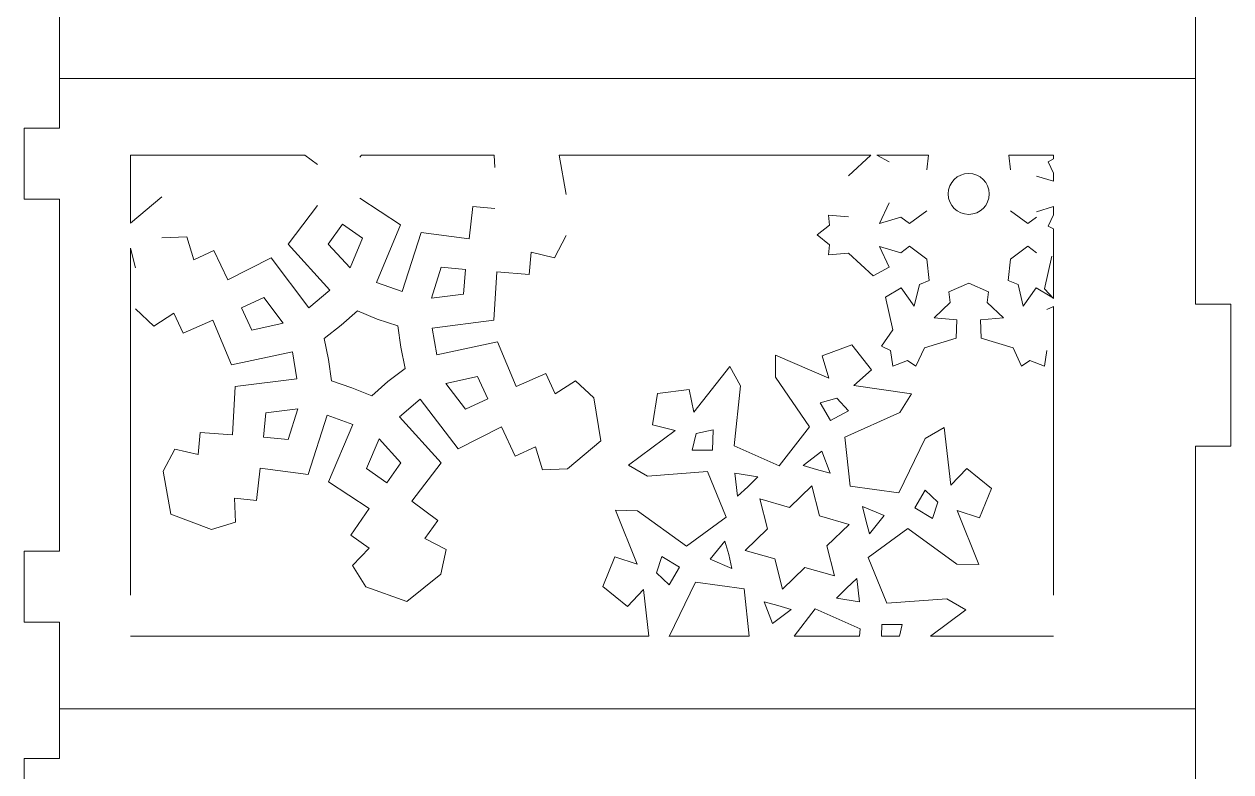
# Model space of a CAD drawing. Header units: centimetres. Extents: x -23 to 23, y -30.7 to 30.7.
# Drawn here: x -0.02 to 20.38, y 0.25 to 12.89 of the extents above; entities that cross this region are included whole.
import ezdxf

# ---------------------------------------------------------------- set-up
doc = ezdxf.new("R2010")
doc.units = ezdxf.units.CM
doc.header["$MEASUREMENT"] = 0
doc.layers.add('layer 1', color=7, linetype='Continuous')

msp = doc.modelspace()

# ---------------------------------------------------------------- linework, layer by layer
at = {"layer": 'layer 1', "color": 1, "lineweight": 9}
for points in [[(19.77875, 8.15784), (19.77875, 8.15784), (19.77875, 16.4149), (19.77875, 16.4149)], [(0.58044, 11.13358), (0.58044, 11.13358), (0.58044, 13.43916), (0.58044, 13.43916)], [(19.77875, 11.97254), (19.77875, 11.97254), (0.58044, 11.97254), (0.58044, 11.97254)], [(-0.01952, 11.13358), (-0.01952, 11.13358), (-0.01952, 9.93367), (-0.01952, 9.93367)], [(-0.01952, 11.13358), (-0.01952, 11.13358), (0.58044, 11.13358), (0.58044, 11.13358)], [(1.78033, 9.52956), (1.78033, 9.52956), (1.78033, 10.67762), (1.78033, 10.67762)], [(1.78033, 10.67762), (1.78033, 10.67762), (4.72412, 10.67762), (4.72412, 10.67762)], [(4.72411, 10.67762), (4.72411, 10.67762), (4.93972, 10.51995), (4.93972, 10.51995)], [(5.68198, 10.67762), (5.68198, 10.67762), (5.65779, 10.64238), (5.65779, 10.64238)], [(5.68198, 10.67762), (5.68198, 10.67762), (7.92721, 10.67762), (7.92721, 10.67762)], [(7.92721, 10.67762), (7.92721, 10.67762), (7.93747, 10.4685), (7.93747, 10.4685)], [(9.02391, 10.67762), (9.02391, 10.67762), (14.29071, 10.67762), (14.29071, 10.67762)], [(9.02391, 10.67762), (9.02391, 10.67762), (9.14311, 10.01131), (9.14311, 10.01131)], [(13.91714, 10.3283), (13.91714, 10.3283), (14.29072, 10.6776), (14.29072, 10.6776)], [(14.39593, 10.67762), (14.39593, 10.67762), (15.2679, 10.67762), (15.2679, 10.67762)], [(14.39593, 10.67762), (14.39593, 10.67762), (14.60269, 10.56483), (14.60269, 10.56483)], [(15.26791, 10.67762), (15.26791, 10.67762), (15.2383, 10.4313), (15.2383, 10.4313)], [(16.62621, 10.67762), (16.62621, 10.67762), (17.37895, 10.67762), (17.37895, 10.67762)], [(16.62621, 10.67762), (16.62621, 10.67762), (16.65583, 10.4313), (16.65583, 10.4313)], [(17.37897, 10.61258), (17.37897, 10.61258), (17.29143, 10.56483), (17.29143, 10.56483)], [(17.37897, 10.61258), (17.37897, 10.61258), (17.37897, 10.67762), (17.37897, 10.67762)], [(17.29141, 10.56483), (17.29141, 10.56483), (17.37895, 10.37516), (17.37895, 10.37516)], [(17.09197, 10.32344), (17.09197, 10.32344), (17.37895, 10.23742), (17.37895, 10.23742)], [(17.37897, 10.23742), (17.37897, 10.23742), (17.37897, 10.37516), (17.37897, 10.37516)], [(-0.01952, 9.93367), (-0.01952, 9.93367), (0.58044, 9.93367), (0.58044, 9.93367)], [(0.58044, 3.98221), (0.58044, 3.98221), (0.58044, 9.93367), (0.58044, 9.93367)], [(1.78033, 9.52956), (1.78033, 9.52956), (2.30628, 9.97311), (2.30628, 9.97311)], [(4.93972, 9.8265), (4.93972, 9.8265), (4.44169, 9.17498), (4.44169, 9.17498)], [(5.65779, 9.94895), (5.65779, 9.94895), (6.34359, 9.49929), (6.34359, 9.49929)], [(7.56293, 9.80994), (7.56293, 9.80994), (7.50396, 9.26517), (7.50396, 9.26517)], [(7.93747, 9.77505), (7.93747, 9.77505), (7.56293, 9.80994), (7.56293, 9.80994)], [(14.6027, 9.8714), (14.6027, 9.8714), (14.44138, 9.52187), (14.44138, 9.52187)], [(17.09197, 9.72074), (17.09197, 9.72074), (17.37895, 9.80676), (17.37895, 9.80676)], [(17.37897, 9.66903), (17.37897, 9.66903), (17.37897, 9.80677), (17.37897, 9.80677)], [(13.91714, 9.63486), (13.91714, 9.63486), (13.57899, 9.66265), (13.57899, 9.66265)], [(13.57899, 9.66265), (13.57899, 9.66265), (13.5944, 9.49565), (13.5944, 9.49565)], [(14.80215, 9.63), (14.80215, 9.63), (14.44138, 9.52187), (14.44138, 9.52187)], [(14.80215, 9.63), (14.80215, 9.63), (14.94748, 9.51987), (14.94748, 9.51987)], [(14.94748, 9.51987), (14.94748, 9.51987), (15.23829, 9.73786), (15.23829, 9.73786)], [(16.94664, 9.51987), (16.94664, 9.51987), (16.65583, 9.73786), (16.65583, 9.73786)], [(17.09197, 9.63), (17.09197, 9.63), (16.94664, 9.51987), (16.94664, 9.51987)], [(17.29141, 9.47934), (17.29141, 9.47934), (17.37895, 9.66902), (17.37895, 9.66902)], [(5.36267, 9.51287), (5.36267, 9.51287), (5.12234, 9.17373), (5.12234, 9.17373)], [(5.36267, 9.51287), (5.36267, 9.51287), (5.70183, 9.27254), (5.70183, 9.27254)], [(6.34359, 9.49929), (6.34359, 9.49929), (5.93466, 8.52623), (5.93466, 8.52623)], [(13.5944, 9.49565), (13.5944, 9.49565), (13.38566, 9.32865), (13.38566, 9.32865)], [(17.37897, 9.43161), (17.37897, 9.43161), (17.29143, 9.47936), (17.29143, 9.47936)], [(17.37897, 8.25107), (17.37897, 8.25107), (17.37897, 9.43161), (17.37897, 9.43161)], [(2.30628, 9.27968), (2.30628, 9.27968), (2.73123, 9.29494), (2.73123, 9.29494)], [(2.73123, 9.29495), (2.73123, 9.29495), (2.84651, 8.90694), (2.84651, 8.90694)], [(5.70183, 9.27254), (5.70183, 9.27254), (5.48929, 8.77041), (5.48929, 8.77041)], [(6.6907, 9.37073), (6.6907, 9.37073), (6.36868, 8.37088), (6.36868, 8.37088)], [(7.50395, 9.26517), (7.50395, 9.26517), (6.6907, 9.37071), (6.6907, 9.37071)], [(9.14313, 9.31786), (9.14313, 9.31786), (8.94387, 8.94221), (8.94387, 8.94221)], [(13.5944, 9.16165), (13.5944, 9.16165), (13.38566, 9.32865), (13.38566, 9.32865)], [(1.78033, 9.10448), (1.78033, 9.10448), (1.86048, 8.76949), (1.86048, 8.76949)], [(1.78033, 3.23826), (1.78033, 3.23826), (1.78033, 9.10448), (1.78033, 9.10448)], [(2.8465, 8.90694), (2.8465, 8.90694), (3.18831, 9.06399), (3.18831, 9.06399)], [(3.18831, 9.064), (3.18831, 9.064), (3.42448, 8.56956), (3.42448, 8.56956)], [(4.44169, 9.17498), (4.44169, 9.17498), (5.14657, 8.39619), (5.14657, 8.39619)], [(5.12234, 9.17373), (5.12234, 9.17373), (5.48929, 8.77041), (5.48929, 8.77041)], [(8.5502, 9.03638), (8.5502, 9.03638), (8.51531, 8.66185), (8.51531, 8.66185)], [(8.94387, 8.94221), (8.94387, 8.94221), (8.55021, 9.03638), (8.55021, 9.03638)], [(13.57899, 8.99465), (13.57899, 8.99465), (13.5944, 9.16165), (13.5944, 9.16165)], [(13.91714, 9.02244), (13.91714, 9.02244), (13.57899, 8.99465), (13.57899, 8.99465)], [(13.91714, 9.02244), (13.91714, 9.02244), (14.32949, 8.63688), (14.32949, 8.63688)], [(14.80215, 9.0273), (14.80215, 9.0273), (14.44138, 9.13543), (14.44138, 9.13543)], [(14.6027, 8.78591), (14.6027, 8.78591), (14.44138, 9.13543), (14.44138, 9.13543)], [(14.80215, 9.0273), (14.80215, 9.0273), (14.94748, 9.13744), (14.94748, 9.13744)], [(14.94748, 9.13744), (14.94748, 9.13744), (15.23829, 8.91944), (15.23829, 8.91944)], [(16.94664, 9.13744), (16.94664, 9.13744), (16.65583, 8.91944), (16.65583, 8.91944)], [(17.09197, 9.0273), (17.09197, 9.0273), (16.94664, 9.13744), (16.94664, 9.13744)], [(3.42448, 8.56956), (3.42448, 8.56956), (4.15679, 8.93865), (4.15679, 8.93865)], [(4.15681, 8.93865), (4.15681, 8.93865), (4.79504, 8.09799), (4.79504, 8.09799)], [(7.02994, 8.78064), (7.02994, 8.78064), (6.86413, 8.2612), (6.86413, 8.2612)], [(7.44382, 8.74208), (7.44382, 8.74208), (7.02994, 8.78064), (7.02994, 8.78064)], [(14.32949, 8.63688), (14.32949, 8.63688), (14.6027, 8.78591), (14.6027, 8.78591)], [(15.28168, 8.5586), (15.28168, 8.5586), (15.23829, 8.91944), (15.23829, 8.91944)], [(16.61244, 8.5586), (16.61244, 8.5586), (16.65583, 8.91944), (16.65583, 8.91944)], [(17.22721, 8.41724), (17.22721, 8.41724), (17.35494, 8.96712), (17.35494, 8.96712)], [(7.44382, 8.74208), (7.44382, 8.74208), (7.40526, 8.32819), (7.40526, 8.32819)], [(7.96903, 8.70453), (7.96903, 8.70453), (7.92252, 7.88578), (7.92252, 7.88578)], [(8.51531, 8.66185), (8.51531, 8.66185), (7.96902, 8.70453), (7.96902, 8.70453)], [(4.79502, 8.09798), (4.79502, 8.09798), (5.14657, 8.39619), (5.14657, 8.39619)], [(5.93466, 8.52623), (5.93466, 8.52623), (6.36868, 8.37088), (6.36868, 8.37088)], [(14.53919, 8.27368), (14.53919, 8.27368), (14.80486, 8.43577), (14.80486, 8.43577)], [(14.80485, 8.43577), (14.80485, 8.43577), (15.02689, 8.1213), (15.02689, 8.1213)], [(15.11363, 8.48781), (15.11363, 8.48781), (15.02689, 8.1213), (15.02689, 8.1213)], [(15.11363, 8.48781), (15.11363, 8.48781), (15.28168, 8.5586), (15.28168, 8.5586)], [(15.61286, 8.36738), (15.61286, 8.36738), (15.94706, 8.51023), (15.94706, 8.51023)], [(15.63558, 8.18646), (15.63558, 8.18646), (15.61286, 8.36738), (15.61286, 8.36738)], [(16.28126, 8.36738), (16.28126, 8.36738), (15.94706, 8.51023), (15.94706, 8.51023)], [(16.25854, 8.18646), (16.25854, 8.18646), (16.28125, 8.36738), (16.28125, 8.36738)], [(16.78049, 8.48781), (16.78049, 8.48781), (16.61244, 8.5586), (16.61244, 8.5586)], [(16.78049, 8.48781), (16.78049, 8.48781), (16.86723, 8.1213), (16.86723, 8.1213)], [(17.08927, 8.43577), (17.08927, 8.43577), (16.86723, 8.1213), (16.86723, 8.1213)], [(17.35494, 8.27368), (17.35494, 8.27368), (17.08927, 8.43577), (17.08927, 8.43577)], [(17.22721, 8.41724), (17.22721, 8.41724), (17.37897, 8.25107), (17.37897, 8.25107)], [(3.65458, 8.09594), (3.65458, 8.09594), (4.03229, 8.26948), (4.03229, 8.26948)], [(4.03229, 8.26949), (4.03229, 8.26949), (4.36088, 7.83436), (4.36088, 7.83436)], [(7.40526, 8.32819), (7.40526, 8.32819), (6.86413, 8.2612), (6.86413, 8.2612)], [(14.66691, 7.72379), (14.66691, 7.72379), (14.53918, 8.27367), (14.53918, 8.27367)], [(15.63558, 8.18646), (15.63558, 8.18646), (15.36155, 7.92809), (15.36155, 7.92809)], [(16.25854, 8.18646), (16.25854, 8.18646), (16.53257, 7.92809), (16.53257, 7.92809)], [(1.86048, 8.07606), (1.86048, 8.07606), (2.17298, 7.78766), (2.17298, 7.78766)], [(2.17298, 7.78766), (2.17298, 7.78766), (2.51317, 8.00696), (2.51317, 8.00696)], [(2.51317, 8.00698), (2.51317, 8.00698), (2.67021, 7.66517), (2.67021, 7.66517)], [(3.65458, 8.09594), (3.65458, 8.09594), (3.82812, 7.71824), (3.82812, 7.71824)], [(5.61321, 8.04361), (5.61321, 8.04361), (5.34057, 7.80149), (5.34057, 7.80149)], [(5.61321, 8.04361), (5.61321, 8.04361), (5.95067, 7.90553), (5.95067, 7.90553)], [(17.37897, 8.11921), (17.37897, 8.11921), (17.26803, 8.06812), (17.26803, 8.06812)], [(17.37897, 3.23826), (17.37897, 3.23826), (17.37897, 8.11921), (17.37897, 8.11921)], [(19.77875, 8.15784), (19.77875, 8.15784), (20.3787, 8.15784), (20.3787, 8.15784)], [(20.3787, 5.75804), (20.3787, 5.75804), (20.3787, 8.15784), (20.3787, 8.15784)], [(2.67023, 7.66515), (2.67023, 7.66515), (3.17149, 7.88646), (3.17149, 7.88646)], [(3.17149, 7.88647), (3.17149, 7.88647), (3.48671, 7.1294), (3.48671, 7.1294)], [(3.82812, 7.71824), (3.82812, 7.71824), (4.36088, 7.83436), (4.36088, 7.83436)], [(5.05226, 7.57829), (5.05226, 7.57829), (5.34057, 7.80149), (5.34057, 7.80149)], [(6.29667, 7.79048), (6.29667, 7.79048), (5.95067, 7.90553), (5.95067, 7.90553)], [(6.29667, 7.79048), (6.29667, 7.79048), (6.34582, 7.42918), (6.34582, 7.42918)], [(7.9225, 7.88578), (7.9225, 7.88578), (6.87534, 7.75339), (6.87534, 7.75339)], [(6.87536, 7.75339), (6.87536, 7.75339), (6.95785, 7.29985), (6.95785, 7.29985)], [(15.74492, 7.89303), (15.74492, 7.89303), (15.36155, 7.92808), (15.36155, 7.92808)], [(15.73736, 7.58191), (15.73736, 7.58191), (15.7449, 7.89304), (15.7449, 7.89304)], [(16.14922, 7.89303), (16.14922, 7.89303), (16.53258, 7.92808), (16.53258, 7.92808)], [(16.15676, 7.58191), (16.15676, 7.58191), (16.14922, 7.89304), (16.14922, 7.89304)], [(5.05226, 7.57829), (5.05226, 7.57829), (5.12562, 7.22113), (5.12562, 7.22113)], [(14.66691, 7.72379), (14.66691, 7.72379), (14.47377, 7.44483), (14.47377, 7.44483)], [(15.19728, 7.41758), (15.19728, 7.41758), (15.73736, 7.58189), (15.73736, 7.58189)], [(16.69684, 7.41758), (16.69684, 7.41758), (16.15676, 7.58189), (16.15676, 7.58189)], [(3.48671, 7.1294), (3.48671, 7.1294), (4.51856, 7.35152), (4.51856, 7.35152)], [(4.51856, 7.35152), (4.51856, 7.35152), (4.59105, 6.89627), (4.59105, 6.89627)], [(6.41918, 7.07202), (6.41918, 7.07202), (6.34582, 7.42918), (6.34582, 7.42918)], [(7.98473, 7.52089), (7.98473, 7.52089), (6.95783, 7.29985), (6.95783, 7.29985)], [(8.29994, 6.76383), (8.29994, 6.76383), (7.98473, 7.52091), (7.98473, 7.52091)], [(13.97434, 7.4725), (13.97434, 7.4725), (13.47138, 7.28183), (13.47138, 7.28183)], [(13.97434, 7.4725), (13.97434, 7.4725), (14.30176, 7.04574), (14.30176, 7.04574)], [(14.47377, 7.44483), (14.47377, 7.44483), (14.6261, 7.37469), (14.6261, 7.37469)], [(14.6261, 7.37469), (14.6261, 7.37469), (14.66636, 7.11039), (14.66636, 7.11039)], [(15.19728, 7.41758), (15.19728, 7.41758), (15.05227, 7.11083), (15.05227, 7.11083)], [(16.69684, 7.41758), (16.69684, 7.41758), (16.84185, 7.11083), (16.84185, 7.11083)], [(17.26802, 7.37469), (17.26802, 7.37469), (17.22778, 7.11039), (17.22778, 7.11039)], [(5.17477, 6.85982), (5.17477, 6.85982), (5.12562, 7.22113), (5.12562, 7.22113)], [(12.68136, 7.29598), (12.68136, 7.29598), (12.68057, 6.92309), (12.68057, 6.92309)], [(13.58437, 6.9053), (13.58437, 6.9053), (12.68136, 7.29598), (12.68136, 7.29598)], [(13.47138, 7.28183), (13.47138, 7.28183), (13.58437, 6.9053), (13.58437, 6.9053)], [(14.91536, 7.20769), (14.91536, 7.20769), (14.66636, 7.11039), (14.66636, 7.11039)], [(15.05228, 7.11083), (15.05228, 7.11083), (14.91536, 7.20769), (14.91536, 7.20769)], [(16.84185, 7.11083), (16.84185, 7.11083), (16.97877, 7.20769), (16.97877, 7.20769)], [(16.97877, 7.20769), (16.97877, 7.20769), (17.22778, 7.11039), (17.22778, 7.11039)], [(6.41918, 7.07202), (6.41918, 7.07202), (6.13086, 6.84882), (6.13086, 6.84882)], [(8.80121, 6.98514), (8.80121, 6.98514), (8.29994, 6.76383), (8.29994, 6.76383)], [(8.95827, 6.64333), (8.95827, 6.64333), (8.80122, 6.98514), (8.80122, 6.98514)], [(11.30041, 6.33039), (11.30041, 6.33039), (11.91086, 7.10204), (11.91086, 7.10204)], [(11.91086, 7.10202), (11.91086, 7.10202), (12.08808, 6.77395), (12.08808, 6.77395)], [(14.30176, 7.04574), (14.30176, 7.04574), (14.00758, 6.78497), (14.00758, 6.78497)], [(3.50242, 5.94576), (3.50242, 5.94576), (3.54893, 6.76451), (3.54893, 6.76451)], [(3.54893, 6.76451), (3.54893, 6.76451), (4.59106, 6.89627), (4.59106, 6.89627)], [(5.17477, 6.85982), (5.17477, 6.85982), (5.52076, 6.74478), (5.52076, 6.74478)], [(5.85823, 6.60668), (5.85823, 6.60668), (5.52076, 6.74476), (5.52076, 6.74476)], [(5.85823, 6.60668), (5.85823, 6.60668), (6.13086, 6.8488), (6.13086, 6.8488)], [(7.43915, 6.38081), (7.43915, 6.38081), (7.11056, 6.81595), (7.11056, 6.81595)], [(7.64333, 6.93207), (7.64333, 6.93207), (7.11058, 6.81595), (7.11058, 6.81595)], [(7.81687, 6.55435), (7.81687, 6.55435), (7.64333, 6.93206), (7.64333, 6.93206)], [(9.29847, 6.86263), (9.29847, 6.86263), (8.95827, 6.64333), (8.95827, 6.64333)], [(9.61096, 6.57425), (9.61096, 6.57425), (9.29847, 6.86265), (9.29847, 6.86265)], [(12.08808, 6.77395), (12.08808, 6.77395), (11.98157, 5.76038), (11.98157, 5.76038)], [(12.68057, 6.92309), (12.68057, 6.92309), (13.25426, 6.08073), (13.25426, 6.08073)], [(14.00758, 6.78497), (14.00758, 6.78497), (14.98105, 6.64214), (14.98105, 6.64214)], [(6.67641, 6.55231), (6.67641, 6.55231), (6.32487, 6.2541), (6.32487, 6.2541)], [(7.31465, 5.71165), (7.31465, 5.71165), (6.67641, 6.55233), (6.67641, 6.55233)], [(7.81687, 6.55435), (7.81687, 6.55435), (7.43916, 6.38081), (7.43916, 6.38081)], [(9.72901, 5.84614), (9.72901, 5.84614), (9.61096, 6.57424), (9.61096, 6.57424)], [(10.68839, 6.64535), (10.68839, 6.64535), (10.60202, 6.11445), (10.60202, 6.11445)], [(10.68839, 6.64535), (10.68839, 6.64535), (11.22167, 6.71553), (11.22167, 6.71553)], [(11.22167, 6.71553), (11.22167, 6.71553), (11.30041, 6.33038), (11.30041, 6.33038)], [(13.71774, 6.56997), (13.71774, 6.56997), (13.43702, 6.48798), (13.43702, 6.48798)], [(13.71774, 6.56997), (13.71774, 6.56997), (13.91335, 6.35255), (13.91335, 6.35255)], [(14.98105, 6.64214), (14.98105, 6.64214), (14.78554, 6.32462), (14.78554, 6.32462)], [(4.06619, 6.3221), (4.06619, 6.3221), (4.60732, 6.38909), (4.60732, 6.38909)], [(4.4415, 5.86965), (4.4415, 5.86965), (4.60731, 6.38909), (4.60731, 6.38909)], [(13.43702, 6.48798), (13.43702, 6.48798), (13.60935, 6.18872), (13.60935, 6.18872)], [(13.91335, 6.35255), (13.91335, 6.35255), (13.60935, 6.18872), (13.60935, 6.18872)], [(14.78554, 6.32462), (14.78554, 6.32462), (13.85451, 5.91008), (13.85451, 5.91008)], [(4.02762, 5.90821), (4.02762, 5.90821), (4.06618, 6.3221), (4.06618, 6.3221)], [(4.78074, 5.27958), (4.78074, 5.27958), (5.10275, 6.27941), (5.10275, 6.27941)], [(5.53677, 6.12408), (5.53677, 6.12408), (5.10275, 6.27943), (5.10275, 6.27943)], [(5.12785, 5.15102), (5.12785, 5.15102), (5.53677, 6.12408), (5.53677, 6.12408)], [(7.02975, 5.47532), (7.02975, 5.47532), (6.32487, 6.25412), (6.32487, 6.25412)], [(2.92124, 5.61391), (2.92124, 5.61391), (2.95613, 5.98844), (2.95613, 5.98844)], [(2.95613, 5.98844), (2.95613, 5.98844), (3.50242, 5.94576), (3.50242, 5.94576)], [(8.04696, 6.08075), (8.04696, 6.08075), (7.31465, 5.71165), (7.31465, 5.71165)], [(8.28313, 5.58631), (8.28313, 5.58631), (8.04696, 6.08075), (8.04696, 6.08075)], [(10.98461, 6.02403), (10.98461, 6.02403), (10.19477, 5.43734), (10.19477, 5.43734)], [(10.60204, 6.11445), (10.60204, 6.11445), (10.98462, 6.02403), (10.98462, 6.02403)], [(11.34169, 5.97188), (11.34169, 5.97188), (11.27233, 5.68777), (11.27233, 5.68777)], [(11.34169, 5.97188), (11.34169, 5.97188), (11.62778, 6.03257), (11.62778, 6.03257)], [(11.62778, 6.03256), (11.62778, 6.03256), (11.61766, 5.68738), (11.61766, 5.68738)], [(13.25427, 6.08073), (13.25427, 6.08073), (12.74357, 5.42141), (12.74357, 5.42141)], [(15.53427, 6.07184), (15.53427, 6.07184), (15.21095, 5.88607), (15.21095, 5.88607)], [(15.64744, 5.09447), (15.64744, 5.09447), (15.53426, 6.07183), (15.53426, 6.07183)], [(4.02762, 5.90821), (4.02762, 5.90821), (4.4415, 5.86965), (4.4415, 5.86965)], [(5.76962, 5.37776), (5.76962, 5.37776), (5.98216, 5.87989), (5.98216, 5.87989)], [(6.3491, 5.47658), (6.3491, 5.47658), (5.98216, 5.87989), (5.98216, 5.87989)], [(8.62494, 5.74335), (8.62494, 5.74335), (8.28313, 5.58631), (8.28313, 5.58631)], [(8.74022, 5.35535), (8.74022, 5.35535), (8.62494, 5.74335), (8.62494, 5.74335)], [(9.72901, 5.84614), (9.72901, 5.84614), (9.16516, 5.37061), (9.16516, 5.37061)], [(11.98155, 5.76038), (11.98155, 5.76038), (12.74355, 5.42141), (12.74355, 5.42141)], [(13.85451, 5.91008), (13.85451, 5.91008), (13.94195, 5.08068), (13.94195, 5.08068)], [(15.21095, 5.88607), (15.21095, 5.88607), (14.76829, 4.96807), (14.76829, 4.96807)], [(19.77875, -2.49902), (19.77875, -2.49902), (19.77875, 5.75804), (19.77875, 5.75804)], [(19.77875, 5.75804), (19.77875, 5.75804), (20.3787, 5.75804), (20.3787, 5.75804)], [(2.32833, 5.33243), (2.32833, 5.33243), (2.52758, 5.70808), (2.52758, 5.70808)], [(2.52758, 5.70808), (2.52758, 5.70808), (2.92124, 5.61391), (2.92124, 5.61391)], [(11.27234, 5.68777), (11.27234, 5.68777), (11.61766, 5.68739), (11.61766, 5.68739)], [(13.462, 5.67046), (13.462, 5.67046), (13.14641, 5.43215), (13.14641, 5.43215)], [(13.462, 5.67046), (13.462, 5.67046), (13.60502, 5.30177), (13.60502, 5.30177)], [(2.45822, 4.60634), (2.45822, 4.60634), (2.32833, 5.33243), (2.32833, 5.33243)], [(3.90851, 4.84035), (3.90851, 4.84035), (3.96749, 5.38512), (3.96749, 5.38512)], [(3.96749, 5.38512), (3.96749, 5.38512), (4.78074, 5.27958), (4.78074, 5.27958)], [(6.10877, 5.13742), (6.10877, 5.13742), (5.76962, 5.37775), (5.76962, 5.37775)], [(6.10877, 5.13742), (6.10877, 5.13742), (6.3491, 5.47656), (6.3491, 5.47656)], [(6.53171, 4.82379), (6.53171, 4.82379), (7.02975, 5.47531), (7.02975, 5.47531)], [(9.16516, 5.37061), (9.16516, 5.37061), (8.7402, 5.35535), (8.7402, 5.35535)], [(10.19477, 5.43734), (10.19477, 5.43734), (10.51731, 5.25022), (10.51731, 5.25022)], [(10.51731, 5.25022), (10.51731, 5.25022), (11.53366, 5.32587), (11.53366, 5.32587)], [(11.53366, 5.32587), (11.53366, 5.32587), (11.84931, 4.55392), (11.84931, 4.55392)], [(13.14639, 5.43217), (13.14639, 5.43217), (13.37423, 5.36175), (13.37423, 5.36175)], [(13.60502, 5.30177), (13.60502, 5.30177), (13.37423, 5.36175), (13.37423, 5.36175)], [(15.91703, 5.38059), (15.91703, 5.38059), (15.64744, 5.09448), (15.64744, 5.09448)], [(16.33364, 5.04035), (16.33364, 5.04035), (15.91704, 5.38059), (15.91704, 5.38059)], [(5.81364, 4.70136), (5.81364, 4.70136), (5.12785, 5.15102), (5.12785, 5.15102)], [(11.99283, 5.30064), (11.99283, 5.30064), (12.0414, 4.90818), (12.0414, 4.90818)], [(11.99283, 5.30064), (11.99283, 5.30064), (12.38364, 5.24015), (12.38364, 5.24015)], [(12.38363, 5.24015), (12.38363, 5.24015), (12.21628, 5.07027), (12.21628, 5.07027)], [(12.0414, 4.90818), (12.0414, 4.90818), (12.21628, 5.07028), (12.21628, 5.07028)], [(13.29567, 5.08543), (13.29567, 5.08543), (12.92019, 4.71969), (12.92019, 4.71969)], [(13.29567, 5.08543), (13.29567, 5.08543), (13.42257, 4.57686), (13.42257, 4.57686)], [(14.76829, 4.96807), (14.76829, 4.96807), (13.94194, 5.08068), (13.94194, 5.08068)], [(15.21236, 5.01342), (15.21236, 5.01342), (15.03936, 4.71455), (15.03936, 4.71455)], [(15.42373, 4.81131), (15.42373, 4.81131), (15.21236, 5.01342), (15.21236, 5.01342)], [(16.33364, 5.04035), (16.33364, 5.04035), (16.12776, 4.54341), (16.12776, 4.54341)], [(3.53397, 4.87524), (3.53397, 4.87524), (3.90851, 4.84035), (3.90851, 4.84035)], [(3.55379, 4.47097), (3.55379, 4.47097), (3.53397, 4.87524), (3.53397, 4.87524)], [(5.50354, 4.2496), (5.50354, 4.2496), (5.81366, 4.70136), (5.81366, 4.70136)], [(6.97401, 4.50035), (6.97401, 4.50035), (6.53171, 4.82381), (6.53171, 4.82381)], [(12.41631, 4.86408), (12.41631, 4.86408), (12.92019, 4.71969), (12.92019, 4.71969)], [(12.41631, 4.86408), (12.41631, 4.86408), (12.54531, 4.35604), (12.54531, 4.35604)], [(14.15269, 4.73719), (14.15269, 4.73719), (14.20563, 4.50469), (14.20563, 4.50469)], [(14.51686, 4.58302), (14.51686, 4.58302), (14.15269, 4.73719), (14.15269, 4.73719)], [(15.33324, 4.5332), (15.33324, 4.5332), (15.03936, 4.71455), (15.03936, 4.71455)], [(15.42373, 4.81131), (15.42373, 4.81131), (15.33324, 4.5332), (15.33324, 4.5332)], [(2.45822, 4.60634), (2.45822, 4.60634), (3.1478, 4.34454), (3.1478, 4.34454)], [(6.75652, 4.19343), (6.75652, 4.19343), (6.97401, 4.50035), (6.97401, 4.50035)], [(10.34052, 3.75863), (10.34052, 3.75863), (9.97748, 4.6731), (9.97748, 4.6731)], [(9.97748, 4.67309), (9.97748, 4.67309), (10.35022, 4.66253), (10.35022, 4.66253)], [(10.35022, 4.66253), (10.35022, 4.66253), (11.17474, 4.0635), (11.17474, 4.0635)], [(11.17474, 4.0635), (11.17474, 4.0635), (11.84929, 4.55393), (11.84929, 4.55393)], [(13.92704, 4.43456), (13.92704, 4.43456), (13.42256, 4.57686), (13.42256, 4.57686)], [(14.26907, 4.27482), (14.26907, 4.27482), (14.20562, 4.50469), (14.20562, 4.50469)], [(14.51686, 4.58302), (14.51686, 4.58302), (14.26907, 4.27482), (14.26907, 4.27482)], [(15.75484, 4.6678), (15.75484, 4.6678), (16.11789, 3.75333), (16.11789, 3.75333)], [(16.12776, 4.54341), (16.12776, 4.54341), (15.75484, 4.66779), (15.75484, 4.66779)], [(3.1478, 4.34454), (3.1478, 4.34454), (3.55379, 4.47097), (3.55379, 4.47097)], [(12.16833, 3.99185), (12.16833, 3.99185), (12.54533, 4.35604), (12.54533, 4.35604)], [(13.92704, 4.43456), (13.92704, 4.43456), (13.55004, 4.07037), (13.55004, 4.07037)], [(14.92063, 4.36291), (14.92063, 4.36291), (14.24608, 3.87248), (14.24608, 3.87248)], [(15.74515, 3.76388), (15.74515, 3.76388), (14.92063, 4.36291), (14.92063, 4.36291)], [(5.81046, 4.03211), (5.81046, 4.03211), (5.50354, 4.2496), (5.50354, 4.2496)], [(7.11655, 4.00846), (7.11655, 4.00846), (6.75652, 4.19343), (6.75652, 4.19343)], [(11.57851, 3.84339), (11.57851, 3.84339), (11.8263, 4.15159), (11.8263, 4.15159)], [(11.8263, 4.15159), (11.8263, 4.15159), (11.88975, 3.92172), (11.88975, 3.92172)], [(-0.01952, 2.7823), (-0.01952, 2.7823), (-0.01952, 3.98221), (-0.01952, 3.98221)], [(-0.01952, 3.98221), (-0.01952, 3.98221), (0.58044, 3.98221), (0.58044, 3.98221)], [(5.53207, 3.73829), (5.53207, 3.73829), (5.81044, 4.03212), (5.81044, 4.03212)], [(7.02304, 3.59363), (7.02304, 3.59363), (7.11655, 4.00846), (7.11655, 4.00846)], [(9.76173, 3.38608), (9.76173, 3.38608), (9.9676, 3.88302), (9.9676, 3.88302)], [(9.9676, 3.883), (9.9676, 3.883), (10.34052, 3.75863), (10.34052, 3.75863)], [(10.67164, 3.61512), (10.67164, 3.61512), (10.76212, 3.89323), (10.76212, 3.89323)], [(10.76212, 3.89321), (10.76212, 3.89321), (11.05601, 3.71186), (11.05601, 3.71186)], [(11.94269, 3.68922), (11.94269, 3.68922), (11.88975, 3.92172), (11.88975, 3.92172)], [(12.16833, 3.99185), (12.16833, 3.99185), (12.67281, 3.84955), (12.67281, 3.84955)], [(13.67906, 3.56233), (13.67906, 3.56233), (13.55005, 4.07037), (13.55005, 4.07037)], [(5.75777, 3.3779), (5.75777, 3.3779), (5.53207, 3.73829), (5.53207, 3.73829)], [(10.883, 3.41299), (10.883, 3.41299), (11.05601, 3.71186), (11.05601, 3.71186)], [(11.57851, 3.84339), (11.57851, 3.84339), (11.94268, 3.68922), (11.94268, 3.68922)], [(12.79969, 3.34098), (12.79969, 3.34098), (12.67279, 3.84955), (12.67279, 3.84955)], [(12.79969, 3.34098), (12.79969, 3.34098), (13.17517, 3.70672), (13.17517, 3.70672)], [(13.67906, 3.56233), (13.67906, 3.56233), (13.17517, 3.70672), (13.17517, 3.70672)], [(14.56171, 3.10054), (14.56171, 3.10054), (14.24606, 3.8725), (14.24606, 3.8725)], [(16.11789, 3.75333), (16.11789, 3.75333), (15.74515, 3.76388), (15.74515, 3.76388)], [(6.45152, 3.12734), (6.45152, 3.12734), (7.02304, 3.59363), (7.02304, 3.59363)], [(10.67164, 3.61512), (10.67164, 3.61512), (10.883, 3.41301), (10.883, 3.41301)], [(14.05397, 3.51825), (14.05397, 3.51825), (13.87908, 3.35614), (13.87908, 3.35614)], [(14.10255, 3.12577), (14.10255, 3.12577), (14.05397, 3.51823), (14.05397, 3.51823)], [(6.45152, 3.12734), (6.45152, 3.12734), (5.75777, 3.37788), (5.75777, 3.37788)], [(9.76173, 3.38608), (9.76173, 3.38608), (10.17832, 3.04584), (10.17832, 3.04584)], [(10.17834, 3.04582), (10.17834, 3.04582), (10.44793, 3.33193), (10.44793, 3.33193)], [(10.44793, 3.33195), (10.44793, 3.33195), (10.53908, 2.54483), (10.53908, 2.54483)], [(10.88441, 2.54034), (10.88441, 2.54034), (11.32707, 3.45834), (11.32707, 3.45834)], [(11.32707, 3.45834), (11.32707, 3.45834), (12.15343, 3.34573), (12.15343, 3.34573)], [(12.23786, 2.54483), (12.23786, 2.54483), (12.15341, 3.34573), (12.15341, 3.34573)], [(13.71174, 3.18626), (13.71174, 3.18626), (13.87908, 3.35614), (13.87908, 3.35614)], [(12.49035, 3.12464), (12.49035, 3.12464), (12.72114, 3.06466), (12.72114, 3.06466)], [(12.63337, 2.75596), (12.63337, 2.75596), (12.49035, 3.12464), (12.49035, 3.12464)], [(12.94897, 2.99426), (12.94897, 2.99426), (12.72114, 3.06467), (12.72114, 3.06467)], [(14.10255, 3.12577), (14.10255, 3.12577), (13.71174, 3.18626), (13.71174, 3.18626)], [(15.57806, 3.17619), (15.57806, 3.17619), (14.56171, 3.10054), (14.56171, 3.10054)], [(15.90059, 2.98907), (15.90059, 2.98907), (15.57806, 3.17619), (15.57806, 3.17619)], [(12.63337, 2.75596), (12.63337, 2.75596), (12.94897, 2.99426), (12.94897, 2.99426)], [(12.99536, 2.54483), (12.99536, 2.54483), (13.35182, 3.00502), (13.35182, 3.00502)], [(14.11381, 2.66605), (14.11381, 2.66605), (13.35182, 3.00502), (13.35182, 3.00502)], [(15.30252, 2.54483), (15.30252, 2.54483), (15.90059, 2.98907), (15.90059, 2.98907)], [(-0.01952, 2.7823), (-0.01952, 2.7823), (0.58044, 2.7823), (0.58044, 2.7823)], [(0.58044, 0.47672), (0.58044, 0.47672), (0.58044, 2.7823), (0.58044, 2.7823)], [(14.10106, 2.54483), (14.10106, 2.54483), (14.11381, 2.66605), (14.11381, 2.66605)], [(14.47201, 2.54483), (14.47201, 2.54483), (14.4777, 2.73903), (14.4777, 2.73903)], [(14.82302, 2.73864), (14.82302, 2.73864), (14.4777, 2.73902), (14.4777, 2.73902)], [(14.77571, 2.54483), (14.77571, 2.54483), (14.82302, 2.73864), (14.82302, 2.73864)], [(1.78033, 2.54483), (1.78033, 2.54483), (10.53908, 2.54483), (10.53908, 2.54483)], [(10.88658, 2.54483), (10.88658, 2.54483), (12.23786, 2.54483), (12.23786, 2.54483)], [(12.99536, 2.54483), (12.99536, 2.54483), (14.10106, 2.54483), (14.10106, 2.54483)], [(14.47201, 2.54483), (14.47201, 2.54483), (14.77571, 2.54483), (14.77571, 2.54483)], [(15.30252, 2.54483), (15.30252, 2.54483), (17.37897, 2.54483), (17.37897, 2.54483)], [(19.77875, 1.31569), (19.77875, 1.31569), (0.58044, 1.31569), (0.58044, 1.31569)], [(-0.01952, 0.47672), (-0.01952, 0.47672), (-0.01952, -0.72317), (-0.01952, -0.72317)], [(-0.01952, 0.47672), (-0.01952, 0.47672), (0.58044, 0.47672), (0.58044, 0.47672)]]:
    msp.add_open_spline(points, degree=3, dxfattribs=at)
msp.add_open_spline([(15.94706, 10.36881), (15.94697, 10.36882), (15.94689, 10.36882), (15.94684, 10.36882), (15.94684, 10.36882), (15.75539, 10.36882), (15.60012, 10.21355), (15.60012, 10.0221), (15.60012, 10.0221), (15.60012, 9.83066), (15.75539, 9.67539), (15.94684, 9.67539), (15.94684, 9.67539), (15.94689, 9.67539), (15.94697, 9.67539), (15.94701, 9.67539), (15.94701, 9.67539), (15.94709, 9.67539), (15.94717, 9.67539), (15.94722, 9.67539), (15.94722, 9.67539), (16.13866, 9.67539), (16.29393, 9.83066), (16.29393, 10.0221), (16.29393, 10.0221), (16.29393, 10.21355), (16.13866, 10.36882), (15.94722, 10.36882), (15.94722, 10.36882), (15.94717, 10.36882), (15.94709, 10.36882), (15.94704, 10.36882), (15.94704, 10.36882), (15.94704, 10.36882), (15.94706, 10.36881), (15.94706, 10.36881)], degree=3, knots=[0, 0, 0, 0, 0.1, 0.1, 0.1, 0.1, 0.2, 0.2, 0.2, 0.2, 0.3, 0.3, 0.3, 0.3, 0.4, 0.4, 0.4, 0.4, 0.5, 0.5, 0.5, 0.5, 0.6, 0.6, 0.6, 0.6, 0.7, 0.7, 0.7, 0.7, 0.8, 0.8, 0.8, 0.8, 1, 1, 1, 1], dxfattribs=at)

doc.saveas('drawing.dxf')
